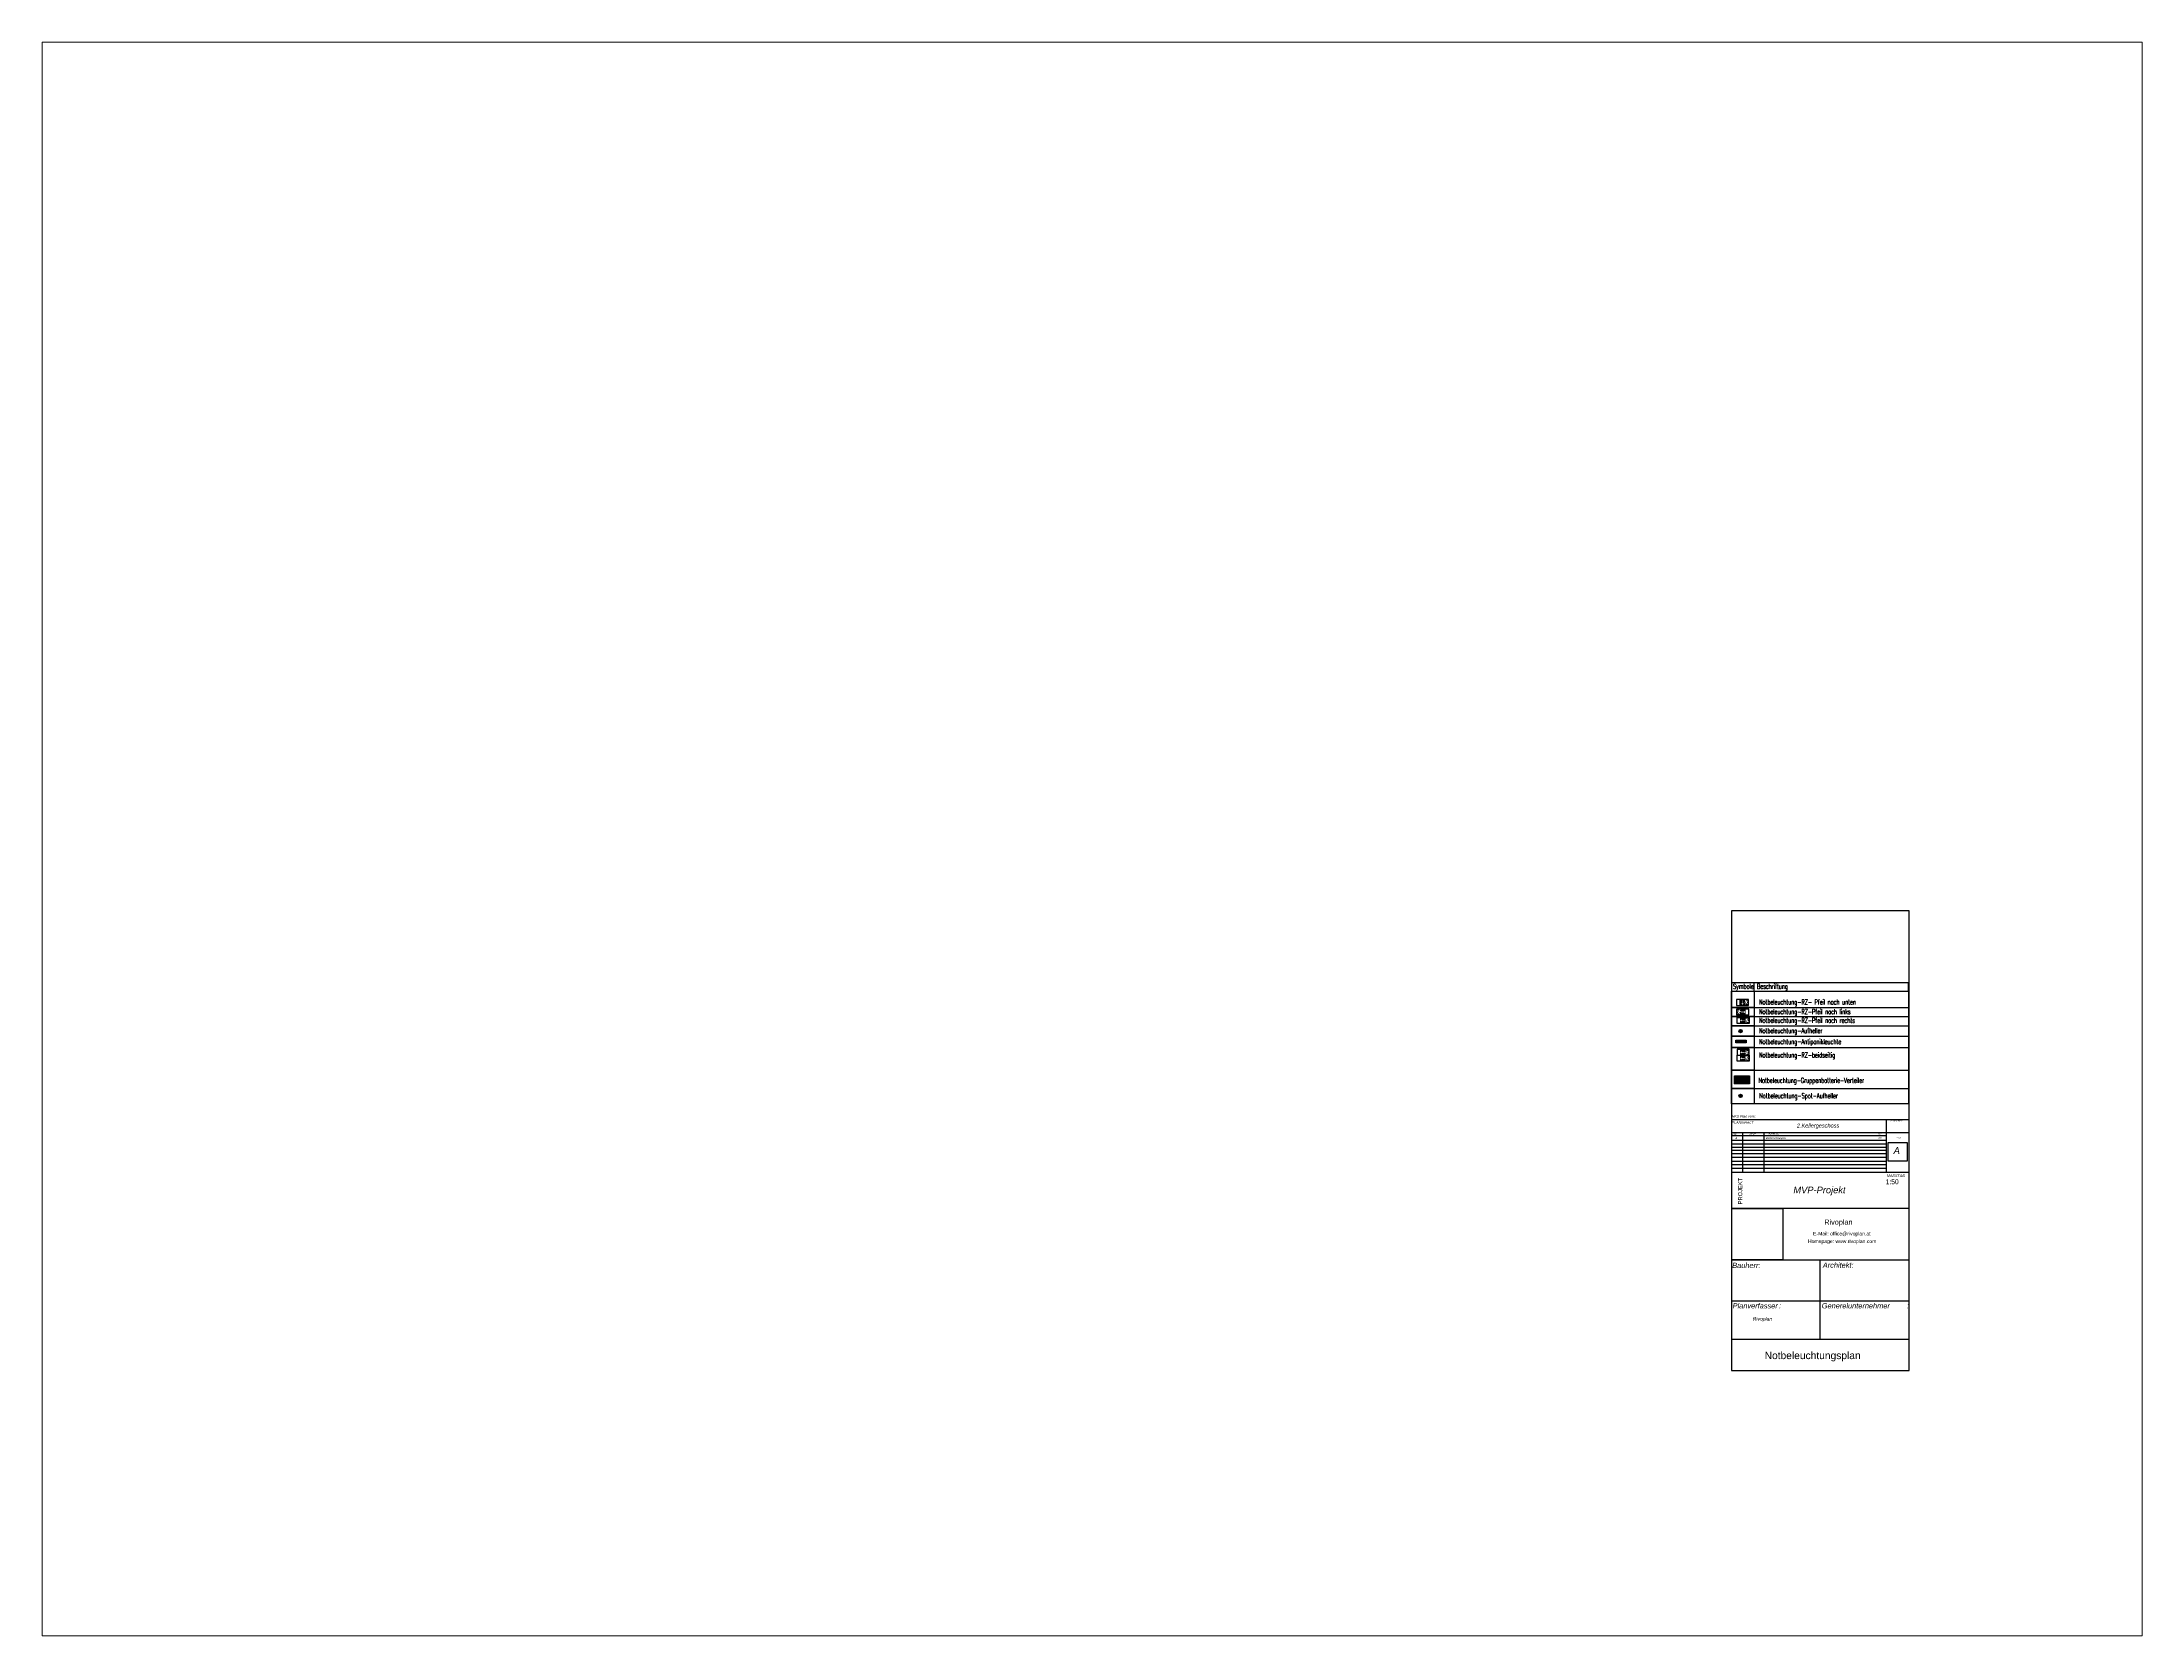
# Paper-space layout 'Layout2' of a CAD drawing. Header units: millimetres. Extents: x 26 to 231, y 20 to 176.
# The model-space entities are those that its viewports show. They can reach past a viewport. Long polylines and large blocks are cut down to what shows.
import ezdxf
from ezdxf.enums import TextEntityAlignment as Align

# ---------------------------------------------------------------- set-up
doc = ezdxf.new("R2010")
doc.units = ezdxf.units.MM
for name, color, linetype, true_color in [('din_SIBEL_10_emergency_lighting', 114, 'Continuous', 0x1eb450), ('E_Muster', 18, 'Continuous', 0x080808), ('ET_LEGENDE - Wohnung$0$800_AL_ALLG_L', 18, 'Continuous', 0x050505)]:
    doc.layers.add(name, color=color, linetype=linetype, true_color=true_color)
doc.layers.add('PDF2_Bilder', color=7, linetype='Continuous')
doc.styles.add('ARIAL', font='arial.ttf', dxfattribs={"width": 0.85})
doc.styles.add('ERSTELLTER_STIL_1', font='swiss.ttf')
doc.styles.add('ERSTELLTER_STIL_5', font='ariali.ttf')
doc.styles.add('ET_LEGENDE - Wohnung$0$ROMANS', font='romans.shx', dxfattribs={"width": 0.6})
doc.styles.get("Standard").update_dxf_attribs({"font": 'arial.ttf'})
picture_1 = doc.add_image_def('image1.png', size_in_pixel=(1254, 1254))

# ---------------------------------------------------------------- blocks, each defined once
blk = doc.blocks.new('Notbeleuchtung- Richtungspfeil nach unten')
at = {"true_color": 0x21de37}
h = blk.add_hatch(color=102, dxfattribs=at)
h.paths.add_polyline_path([(2606.01, 2307.9), (2602.88, 2307.9), (2602.88, 2306.33), (2606.01, 2306.33)])
edge = h.paths.add_edge_path(flags=16)
edge.add_line((2605.67, 2307.59), (2605.81, 2307.34))
edge.add_line((2605.81, 2307.34), (2605.72, 2307.28))
edge.add_line((2605.72, 2307.28), (2605.61, 2307.46))
edge.add_line((2605.61, 2307.46), (2605.44, 2307.46))
edge.add_line((2605.44, 2307.46), (2605.62, 2307.15))
edge.add_line((2605.62, 2307.15), (2605.62, 2306.88))
edge.add_line((2605.62, 2306.88), (2605.92, 2306.88))
edge.add_line((2605.92, 2306.88), (2605.92, 2306.76))
edge.add_line((2605.92, 2306.76), (2605.49, 2306.76))
edge.add_line((2605.49, 2306.76), (2605.49, 2307.02))
edge.add_line((2605.49, 2307.02), (2605.28, 2306.9))
edge.add_line((2605.28, 2306.9), (2605.28, 2306.58))
edge.add_line((2605.28, 2306.58), (2605.15, 2306.58))
edge.add_line((2605.15, 2306.58), (2605.15, 2306.96))
edge.add_line((2605.15, 2306.96), (2605.38, 2307.09))
edge.add_line((2605.38, 2307.09), (2605.28, 2307.27))
edge.add_line((2605.28, 2307.27), (2605.28, 2307.15))
edge.add_line((2605.28, 2307.15), (2604.91, 2307.15))
edge.add_line((2604.91, 2307.15), (2604.91, 2307.27))
edge.add_line((2604.91, 2307.27), (2605.15, 2307.27))
edge.add_line((2605.15, 2307.27), (2605.15, 2307.5))
edge.add_ellipse((2605.2, 2307.65), major_axis=(-0.111, 0.111), ratio=1, start_angle=117.4804, end_angle=199.6177)
edge.add_line((2605.34, 2307.59), (2605.67, 2307.59))
edge = h.paths.add_edge_path(flags=16)
edge.add_ellipse((2605.2, 2307.65), major_axis=(-0.0886, 0.0886), ratio=1, start_angle=-135, end_angle=45, ccw=False)
edge.add_ellipse((2605.2, 2307.65), major_axis=(-0.0886, 0.0886), ratio=1, start_angle=45, end_angle=225, ccw=False)
h.paths.add_polyline_path([(2604.52, 2306.94), (2604.75, 2306.94), (2604.45, 2306.54), (2604.15, 2306.94), (2604.39, 2306.94), (2604.39, 2307.69), (2604.52, 2307.69)], flags=16)
h.paths.add_polyline_path([(2603.66, 2306.49), (2603.04, 2306.49), (2603.04, 2307.74), (2603.66, 2307.74)], flags=16)
at = {"color": 102, "true_color": 0x21de37}
for p, q in [((2606.01, 2307.9), (2602.88, 2307.9)), ((2602.88, 2307.9), (2602.88, 2306.33)), ((2602.88, 2306.33), (2606.01, 2306.33)), ((2606.01, 2306.33), (2606.01, 2307.9))]:
    blk.add_line(p, q, dxfattribs=at)
blk = doc.blocks.new('Notbeleuchtung-Richtungspfeil nach links')
at = {"true_color": 0x21de37}
h = blk.add_hatch(color=102, dxfattribs=at)
h.paths.add_polyline_path([(2603.8, 2302.93), (2604.2, 2303.23), (2604.2, 2302.99), (2604.95, 2302.99), (2604.95, 2302.86), (2604.2, 2302.86), (2604.2, 2302.63)], flags=16)
edge = h.paths.add_edge_path(flags=16)
edge.add_ellipse((2605.28, 2303.47), major_axis=(0.0886, 0.0886), ratio=1, start_angle=0, end_angle=360)
h.paths.add_polyline_path([(2603.12, 2302.3), (2603.75, 2302.3), (2603.75, 2303.56), (2603.12, 2303.56)], flags=16)
h.paths.add_polyline_path([(2602.97, 2302.15), (2602.97, 2303.71), (2606.1, 2303.71), (2606.1, 2302.15)])
edge = h.paths.add_edge_path(flags=16)
edge.add_line((2605.24, 2303.32), (2605.24, 2303.09))
edge.add_line((2605.24, 2303.09), (2605, 2303.09))
edge.add_line((2605, 2303.09), (2605, 2302.96))
edge.add_line((2605, 2302.96), (2605.36, 2302.96))
edge.add_line((2605.36, 2302.96), (2605.36, 2303.09))
edge.add_line((2605.36, 2303.09), (2605.47, 2302.91))
edge.add_line((2605.47, 2302.91), (2605.24, 2302.78))
edge.add_line((2605.24, 2302.78), (2605.24, 2302.4))
edge.add_line((2605.24, 2302.4), (2605.36, 2302.4))
edge.add_line((2605.36, 2302.4), (2605.36, 2302.71))
edge.add_line((2605.36, 2302.71), (2605.58, 2302.84))
edge.add_line((2605.58, 2302.84), (2605.58, 2302.57))
edge.add_line((2605.58, 2302.57), (2606, 2302.57))
edge.add_line((2606, 2302.57), (2606, 2302.7))
edge.add_line((2606, 2302.7), (2605.71, 2302.7))
edge.add_line((2605.71, 2302.7), (2605.71, 2302.96))
edge.add_line((2605.71, 2302.96), (2605.53, 2303.28))
edge.add_line((2605.53, 2303.28), (2605.7, 2303.28))
edge.add_line((2605.7, 2303.28), (2605.8, 2303.1))
edge.add_line((2605.8, 2303.1), (2605.9, 2303.15))
edge.add_line((2605.9, 2303.15), (2605.75, 2303.4))
edge.add_line((2605.75, 2303.4), (2605.43, 2303.4))
edge.add_ellipse((2605.28, 2303.47), major_axis=(-0.111, 0.111), ratio=1, start_angle=117.4804, end_angle=199.6178, ccw=False)
at = {"color": 102, "true_color": 0x21de37}
for p, q in [((2602.97, 2303.71), (2606.1, 2303.71)), ((2602.97, 2302.15), (2602.97, 2303.71)), ((2606.1, 2302.15), (2602.97, 2302.15)), ((2606.1, 2303.71), (2606.1, 2302.15))]:
    blk.add_line(p, q, dxfattribs=at)
blk = doc.blocks.new('Notbeleuchtung-Richtungspfeil nach rechts')
at = {"true_color": 0x21de37, "extrusion": (0, 0, -1)}
h = blk.add_hatch(color=102, dxfattribs=at)
h.paths.add_polyline_path([(-2605.27, 2302.93), (-2604.87, 2303.23), (-2604.87, 2302.99), (-2604.11, 2302.99), (-2604.11, 2302.86), (-2604.87, 2302.86), (-2604.87, 2302.63)], flags=16)
edge = h.paths.add_edge_path(flags=16)
edge.add_ellipse((-2603.78, 2303.47), major_axis=(0.0886, 0.0886), ratio=1, start_angle=0, end_angle=360)
h.paths.add_polyline_path([(-2605.94, 2302.3), (-2605.32, 2302.3), (-2605.32, 2303.56), (-2605.94, 2303.56)], flags=16)
h.paths.add_polyline_path([(-2606.1, 2302.15), (-2606.1, 2303.71), (-2602.97, 2303.71), (-2602.97, 2302.15)])
edge = h.paths.add_edge_path(flags=16)
edge.add_line((-2603.83, 2303.32), (-2603.83, 2303.09))
edge.add_line((-2603.83, 2303.09), (-2604.06, 2303.09))
edge.add_line((-2604.06, 2303.09), (-2604.06, 2302.96))
edge.add_line((-2604.06, 2302.96), (-2603.7, 2302.96))
edge.add_line((-2603.7, 2302.96), (-2603.7, 2303.09))
edge.add_line((-2603.7, 2303.09), (-2603.6, 2302.91))
edge.add_line((-2603.6, 2302.91), (-2603.83, 2302.78))
edge.add_line((-2603.83, 2302.78), (-2603.83, 2302.4))
edge.add_line((-2603.83, 2302.4), (-2603.7, 2302.4))
edge.add_line((-2603.7, 2302.4), (-2603.7, 2302.71))
edge.add_line((-2603.7, 2302.71), (-2603.48, 2302.84))
edge.add_line((-2603.48, 2302.84), (-2603.48, 2302.57))
edge.add_line((-2603.48, 2302.57), (-2603.06, 2302.57))
edge.add_line((-2603.06, 2302.57), (-2603.06, 2302.7))
edge.add_line((-2603.06, 2302.7), (-2603.36, 2302.7))
edge.add_line((-2603.36, 2302.7), (-2603.36, 2302.96))
edge.add_line((-2603.36, 2302.96), (-2603.54, 2303.28))
edge.add_line((-2603.54, 2303.28), (-2603.37, 2303.28))
edge.add_line((-2603.37, 2303.28), (-2603.26, 2303.1))
edge.add_line((-2603.26, 2303.1), (-2603.17, 2303.15))
edge.add_line((-2603.17, 2303.15), (-2603.31, 2303.4))
edge.add_line((-2603.31, 2303.4), (-2603.64, 2303.4))
edge.add_ellipse((-2603.78, 2303.47), major_axis=(-0.111, 0.111), ratio=1, start_angle=117.4804, end_angle=199.6178, ccw=False)
at = {"color": 102, "true_color": 0x21de37}
for p, q in [((2606.1, 2303.71), (2602.97, 2303.71)), ((2602.97, 2303.71), (2602.97, 2302.15)), ((2602.97, 2302.15), (2606.1, 2302.15)), ((2606.1, 2302.15), (2606.1, 2303.71))]:
    blk.add_line(p, q, dxfattribs=at)
blk = doc.blocks.new('Notbeleuchtung- Antipanikleuchte')
at = {"color": 3}
blk.add_lwpolyline([(3205, 2749.3), (3210.7, 2749.3), (3210.7, 2747.8), (3205, 2747.8)], close=True, dxfattribs=at)
for points in [[(3205, 2747.8), (3206, 2749.3)], [(3205, 2748), (3205.9, 2749.3)], [(3205, 2748.2), (3205.8, 2749.3)], [(3205, 2748.4), (3205.7, 2749.3)], [(3205, 2748.6), (3205.5, 2749.3)], [(3205, 2748.8), (3205.4, 2749.3)], [(3205, 2748.9), (3205.3, 2749.3)], [(3205, 2749.1), (3205.2, 2749.3)], [(3205.1, 2747.8), (3206.2, 2749.3)], [(3205.3, 2747.8), (3206.3, 2749.3)], [(3205.4, 2747.8), (3206.5, 2749.3)], [(3205.6, 2747.8), (3206.6, 2749.3)], [(3205.7, 2747.8), (3206.8, 2749.3)], [(3205.9, 2747.8), (3206.9, 2749.3)], [(3206, 2747.8), (3207.1, 2749.3)], [(3206.1, 2747.8), (3207.2, 2749.3)], [(3206.3, 2747.8), (3207.3, 2749.3)], [(3206.4, 2747.8), (3207.5, 2749.3)], [(3206.5, 2747.8), (3207.6, 2749.3)], [(3206.7, 2747.8), (3207.8, 2749.3)], [(3206.9, 2747.8), (3208, 2749.3)], [(3207.1, 2747.8), (3208.2, 2749.3)], [(3207.3, 2747.8), (3208.4, 2749.3)], [(3207.5, 2747.8), (3208.5, 2749.3)], [(3207.7, 2747.8), (3208.7, 2749.3)], [(3207.9, 2747.8), (3208.9, 2749.3)], [(3208.1, 2747.8), (3209.1, 2749.3)], [(3208.3, 2747.8), (3209.3, 2749.3)], [(3208.4, 2747.8), (3209.5, 2749.3)], [(3208.6, 2747.8), (3209.7, 2749.3)], [(3208.8, 2747.8), (3209.8, 2749.3)], [(3208.9, 2747.8), (3210, 2749.3)], [(3209.1, 2747.8), (3210.1, 2749.3)], [(3209.2, 2747.8), (3210.3, 2749.3)], [(3209.4, 2747.8), (3210.4, 2749.3)], [(3209.5, 2747.8), (3210.6, 2749.3)], [(3209.6, 2747.8), (3210.7, 2749.3)], [(3209.8, 2747.8), (3210.7, 2749.1)], [(3209.9, 2747.8), (3210.7, 2748.9)], [(3210.1, 2747.8), (3210.7, 2748.7)], [(3210.2, 2747.8), (3210.7, 2748.4)], [(3210.4, 2747.8), (3210.7, 2748.2)], [(3210.5, 2747.8), (3210.7, 2748)]]:
    blk.add_lwpolyline(points, dxfattribs=at)
blk = doc.blocks.new('Sicherheitsleuchte Aufheller')
h = blk.add_hatch(color=150)
h.set_gradient(color1=(0, 255, 0), tint=1, name='CYLINDER')
h.paths.add_polyline_path([(3210, 2753, 1), (3205.3, 2753, 1)])
at = {"color": 3}
blk.add_circle((3207.6, 2753), 2.35, dxfattribs=at)
blk = doc.blocks.new('Aufheller Notbeleuchtung')
at = {"color": 150, "xscale": 0.3936036498448924, "yscale": 0.3936036498448924, "zscale": 0.3936036498448924}
blk.add_blockref('Sicherheitsleuchte Aufheller', (578.8, 401.8), dxfattribs=at)
blk = doc.blocks.new('Spot Notbeleuchtung')
h = blk.add_hatch(color=3)
edge = h.paths.add_edge_path()
edge.add_line((0, 0), (-0.6, 0.6))
edge.add_arc((0, 0), 0.89, 135, 225)
edge.add_line((-0.6, -0.6), (0, 0))
h = blk.add_hatch(color=3)
edge = h.paths.add_edge_path()
edge.add_line((0, 0), (0.6, -0.6))
edge.add_arc((0, 0), 0.89, 315, 405)
edge.add_line((0.6, 0.6), (0, 0))
at = {"color": 3}
for p, q in [((-0.6, 0.6), (0.6, -0.6)), ((-0.6, -0.6), (0.6, 0.6))]:
    blk.add_line(p, q, dxfattribs=at)
blk.add_circle((0, 0), 0.89, dxfattribs=at)
blk = doc.blocks.new('Gruppenbatterie-Verteiler')
h = blk.add_hatch(color=256)
h.set_gradient(color1=(0, 255, 0), color2=(0, 255, 0), tint=1)
h.paths.add_polyline_path([(2108.3, 646.2), (2091.2, 646.2), (2091.2, 636.9)])
h = blk.add_hatch(color=256)
h.set_gradient(color1=(255, 255, 255), tint=1)
h.paths.add_polyline_path([(2108.3, 636.9), (2108.3, 646.2), (2091.2, 636.9)])
blk.add_lwpolyline([(2091.2, 646.2), (2108.3, 646.2), (2108.3, 636.9), (2091.2, 636.9)], close=True)
blk.add_lwpolyline([(2091.2, 636.9), (2108.3, 646.2)])

msp = doc.modelspace()

# ---------------------------------------------------------------- linework, layer by layer
msp.add_lwpolyline([(3714.5, 1545.5), (3919.2, 1545.5), (3919.2, 2075.2), (3714.5, 2075.2)], close=True)
at = {"color": 18, "true_color": 0x000000}
for points in [[(3714.7, 1982.6), (3918.7, 1982.6), (3918.7, 1992.1), (3714.7, 1992.1)], [(3714.7, 1982.6), (3918.7, 1982.6), (3918.7, 1852.9), (3714.7, 1852.9)], [(3895.3, 1808.2), (3917.1, 1808.2), (3917.1, 1786.6), (3895.3, 1786.6)]]:
    msp.add_lwpolyline(points, close=True, dxfattribs=at)
for points in [[(3740.9, 1982.5), (3740.9, 1992.1)], [(3741, 1963.7), (3714.7, 1963.7), (3741, 1963.7), (3918.7, 1963.7)], [(3740.9, 1982.5), (3740.9, 1852.9)], [(3741, 1953.3), (3714.7, 1953.3), (3741, 1953.3), (3918.7, 1953.3)], [(3741, 1942.7), (3714.7, 1942.7), (3741, 1942.7), (3918.7, 1942.7)], [(3741, 1930.7), (3714.7, 1930.7), (3741, 1930.7), (3918.7, 1930.7)], [(3741, 1917.7), (3714.7, 1917.7), (3741, 1917.7), (3918.7, 1917.7)], [(3741, 1891.4), (3714.7, 1891.4), (3741, 1891.4), (3918.7, 1891.4)], [(3714.5, 1866.7), (3714.5, 1545.5)], [(3740.9, 1870.4), (3714.7, 1870.4), (3740.9, 1870.4), (3918.7, 1870.4)]]:
    msp.add_lwpolyline(points, dxfattribs=at)
at = {"layer": 'ET_LEGENDE - Wohnung$0$800_AL_ALLG_L'}
for p, q in [((3919.6, 1834.3), (3714.5, 1834.3)), ((3714.5, 1819.8), (3919.6, 1819.8)), ((3714.5, 1816.3), (3892.7, 1816.2)), ((3727.3, 1819.8), (3727.3, 1773.9)), ((3751.9, 1819.8), (3751.9, 1773.9)), ((3892.8, 1834.3), (3892.7, 1819.8)), ((3892.7, 1819.8), (3892.7, 1774)), ((3892.7, 1819.8), (3892.7, 1773.9)), ((3714.5, 1811), (3892.7, 1811)), ((3714.5, 1806.5), (3892.7, 1806.5)), ((3714.5, 1799.2), (3892.7, 1799.2)), ((3714.5, 1795.6), (3892.7, 1795.6)), ((3714.5, 1791.2), (3892.7, 1791.2)), ((3714.6, 1802.7), (3892.7, 1802.7)), ((3714.5, 1786.8), (3892.7, 1786.8)), ((3714.5, 1782.8), (3892.7, 1782.8)), ((3714.5, 1778.8), (3892.7, 1778.8)), ((3714.5, 1773.9), (3919.6, 1773.9)), ((3714.5, 1732.4), (3919.2, 1732.4)), ((3714.5, 1673.2), (3919.2, 1673.2)), ((3816.3, 1673.2), (3816.3, 1581.7)), ((3919.2, 1625.4), (3714.5, 1625.4)), ((3714.5, 1581.7), (3919.2, 1581.7))]:
    msp.add_line(p, q, dxfattribs=at)

# ---------------------------------------------------------------- block references
at = {"color": 150}
for name, p, xscale, yscale, zscale in [('Notbeleuchtung- Richtungspfeil nach unten', (-7867, -8301.3), 4.451752115430204, 4.451752115430204, 4.451752115430204), ('Notbeleuchtung-Richtungspfeil nach rechts', (-7867.2, -8293.6), 4.451752115430204, 4.451752115430204, 4.451752115430204), ('Notbeleuchtung-Richtungspfeil nach links', (-7866.7, -8303.3), 4.451752115430204, 4.451752115430204, 4.451752115430204), ('Notbeleuchtung- Antipanikleuchte', (-2943.5, -3789.8), 2.079042355985016, 2.079042355985016, 2.079042355985016), ('Notbeleuchtung-Richtungspfeil nach links', (-7866.7, -8346.9), 4.451752115430204, 4.451752115430204, 4.451752115430204)]:
    msp.add_blockref(name, p, dxfattribs=dict(at, xscale=xscale, yscale=yscale, zscale=zscale))
at = {"xscale": 2.079042355985016, "yscale": 2.079042355985016, "zscale": 2.079042355985016}
msp.add_blockref('Aufheller Notbeleuchtung', (-103.1, -1151.7), dxfattribs=at)
at = {"color": 150, "xscale": -4.451752115430204, "yscale": 4.451752115430204, "zscale": 4.451752115430204, "rotation": 180}
msp.add_blockref('Notbeleuchtung-Richtungspfeil nach links', (-7866.7, 12164.2), dxfattribs=at)
msp.add_blockref('Gruppenbatterie-Verteiler', (1627.1, 1238.8))
at = {"layer": 'din_SIBEL_10_emergency_lighting', "xscale": 2.155340094809343, "yscale": 2.155340094809343, "zscale": 0.0116504869989694}
msp.add_blockref('Spot Notbeleuchtung', (3725.1, 1861.9), dxfattribs=at)

# ---------------------------------------------------------------- texts
at = {"layer": 'E_Muster', "color": 18, "true_color": 0x000000, "style": 'ET_LEGENDE - Wohnung$0$ROMANS', "width": 0.6}
for s, height, p in [('Symbole', 5.81, (3716.5, 1988)), ('Beschriftung', 5.813, (3744, 1988.1))]:
    msp.add_text(s, height=height, dxfattribs=at).set_placement(p, align=Align.MIDDLE_LEFT)
at = {"layer": 'E_Muster', "color": 102, "true_color": 0x21de37, "style": 'ET_LEGENDE - Wohnung$0$ROMANS', "width": 0.6}
for s, p in [('Notbeleuchtung-RZ- Pfeil nach unten', (3746.4, 1970)), ('Notbeleuchtung-RZ-Pfeil nach links', (3746.4, 1958.9)), ('Notbeleuchtung-RZ-Pfeil nach rechts', (3746.4, 1948.8)), ('Notbeleuchtung-Aufheller', (3746.4, 1937)), ('Notbeleuchtung-Antipanikleuchte', (3746.4, 1924.5)), ('Notbeleuchtung-RZ-beidseitig', (3746.4, 1909)), ('Notbeleuchtung-Gruppenbatterie-Verteiler', (3745.8, 1879.7)), ('Notbeleuchtung-Spot-Aufheller', (3746.7, 1862))]:
    msp.add_text(s, height=5.813, dxfattribs=at).set_placement(p, align=Align.MIDDLE_LEFT)
at = {"layer": 'ET_LEGENDE - Wohnung$0$800_AL_ALLG_L'}
for s, height, style, p in [('HKS Plan vom: ', 2.895, 'ERSTELLTER_STIL_5', (3715.1, 1836.9)), ('PLANINHALT', 2.89, 'ERSTELLTER_STIL_5', (3715.1, 1829.8)), ('Index', 1.45, 'ERSTELLTER_STIL_5', (3715.6, 1817.2)), ('DATUM', 1.45, 'ERSTELLTER_STIL_5', (3735.3, 1817.3)), ('ÄNDERUNG', 1.45, 'ERSTELLTER_STIL_5', (3757.1, 1817.2)), ('2.Kellergeschoss', 4.587, 'ERSTELLTER_STIL_5', (3790, 1825.4)), ('GEZ.', 1.45, 'ERSTELLTER_STIL_5', (3883.5, 1817.5)), ('PLANNUMMER', 1.45, 'ERSTELLTER_STIL_5', (3897.3, 1832.4)), ('A', 2.56, 'ERSTELLTER_STIL_5', (3719, 1811.9)), ('Elektromontageplan', 1.807, 'ERSTELLTER_STIL_5', (3754.4, 1812.3)), ('MO', 1.81, 'ERSTELLTER_STIL_5', (3884.1, 1812.5)), ('A', 8.07, 'ERSTELLTER_STIL_5', (3901.3, 1794.8)), ('Index', 1.45, 'ERSTELLTER_STIL_5', (3904.7, 1813.1)), ('MAßSTAB', 3.16, 'ERSTELLTER_STIL_5', (3893.6, 1768.5)), ('MVP-Projekt', 7.667, 'ERSTELLTER_STIL_5', (3786, 1749.7)), ('1:50', 5.53, 'ERSTELLTER_STIL_1', (3892.3, 1760.2)), ('Rivoplan', 5.99, 'ARIAL', (3821.6, 1713.5)), ('Bauherr:', 6.08, 'ERSTELLTER_STIL_5', (3715.5, 1663.6)), ('Architekt:', 6.08, 'ERSTELLTER_STIL_5', (3819.9, 1663.9)), ('Planverfasser', 6.085, 'ERSTELLTER_STIL_5', (3716, 1617.1)), (':', 6.08, 'ERSTELLTER_STIL_5', (3769.5, 1617.1)), ('Generelunternehmer', 6.085, 'ERSTELLTER_STIL_5', (3818.7, 1617.1)), (':', 6.08, 'ERSTELLTER_STIL_5', (3916.7, 1617.1)), ('Rivoplan', 4.08, 'ERSTELLTER_STIL_5', (3739.3, 1603)), ('Notbeleuchtungsplan', 8.425, 'ERSTELLTER_STIL_1', (3752.9, 1558.7))]:
    msp.add_text(s, height=height, dxfattribs=dict(at, style=style)).set_placement(p)
msp.add_text('PROJEKT', height=4.73, rotation=90, dxfattribs=at).set_placement((3727, 1737))
at = {"layer": 'ET_LEGENDE - Wohnung$0$800_AL_ALLG_L', "style": 'ARIAL'}
for s, p in [('Homepage: www.rivoplan.com', (3842.2, 1693.9)), ('E-Mail: office@rivoplan.at', (3841.8, 1702.7))]:
    msp.add_text(s, height=4.159, dxfattribs=at).set_placement(p, align=Align.MIDDLE)

# ---------------------------------------------------------------- pictures from other files: only their frames are drawn
at = {"layer": 'PDF2_Bilder'}
image = msp.add_image(picture_1, insert=(3714.9, 1673.2), size_in_units=(58.9, 58.9), dxfattribs=at)
image.dxf.flags = 15

psp = doc.layouts.new('Layout2')

# ---------------------------------------------------------------- viewports
at = {"layer": '0'}
psp.add_viewport(center=(128.5, 97.5), size=(205.6, 156), view_center_point=(2977.8, 2157.79), view_height=1835.9973, dxfattribs=at)

doc.saveas('drawing.dxf')
